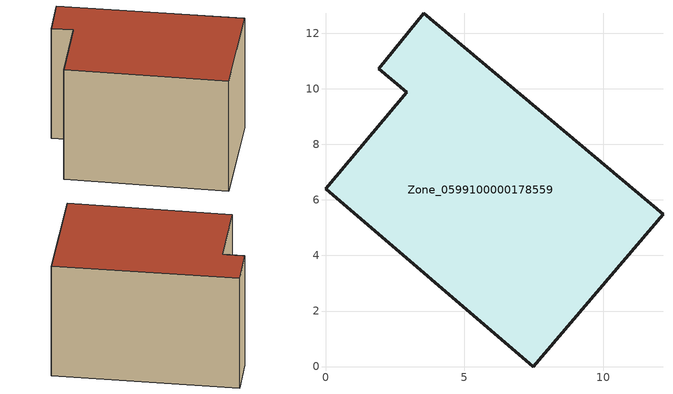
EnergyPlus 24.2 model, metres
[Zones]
Zone_0599100000178559
 floor ground (C_G): 3.54,12.72 12.16,5.49 7.49,0 0,6.41 2.92,9.89 1.91,10.73 z0
 wall outside (C_F): 7.49,0 12.16,5.49 3.54,12.72 1.91,10.73 2.92,9.89 0,6.41 7.49,0 z0:7.63
 roof outside (C_R): 12.16,5.49 3.54,12.72 1.91,10.73 2.92,9.89 0,6.41 7.49,0 z7.63
[BUILDING]
Pand.0599100000178559: North Axis=0; Terrain=City; Loads Convergence Tolerance Value=0.04; Temperature Convergence Tolerance Value=0.4; Solar Distribution=FullExterior; Maximum Number of Warmup Days=25; Minimum Number of Warmup Days=1
[Site:Location]
Rotterdam.The.Hague.AP_ZH_NLD Design_Conditions: Latitude=51.96; Longitude=4.45; Time Zone=1; Elevation=-4.5
[SITE:GROUNDTEMPERATURE:BUILDINGSURFACE]
18, 18, 18, 18, 18, 18, 18, 18, 18, 18, 18, 18
[MATERIAL] Thermal Absorptance=0.9; Solar Absorptance=0.7; Visible Absorptance=0.7
Name | Roughness | Thickness | Conductivity | Density | Specific Heat
G.TI.1946-1964 | MediumSmooth | 0.15 | 1 | 540 | 1210
F.TI.1946-1964 | Rough | 0.3 | 0.857143 | 1920 | 840
R.TI.1946-1964 | MediumRough | 0.2 | 0.277778 | 1500 | 1000
[CONSTRUCTION]
C_G: G.TI.1946-1964
C_F: F.TI.1946-1964
C_R: R.TI.1946-1964
[ZONE]
Zone_0599100000178559: Type=1; Multiplier=1; Ceiling Height=Autocalculate; Volume=Autocalculate; Floor Area=autocalculate; Part of Total Floor Area=Yes
[ZONEINFILTRATION:DESIGNFLOWRATE]
Infil_Zone_0599100000178559: Zone or ZoneList or Space or SpaceList=Zone_0599100000178559; Schedule=AlwaysOn; Design Flow Rate Calculation Method=Flow/Area; Flow Rate per Floor Area=0.003; Constant Term Coefficient=1; Temperature Term Coefficient=0; Velocity Term Coefficient=0; Velocity Squared Term Coefficient=0
[HVACTEMPLATE:ZONE:IDEALLOADSAIRSYSTEM]
Zone_0599100000178559: Maximum Heating Supply Air Temperature=50; Minimum Cooling Supply Air Temperature=13; Maximum Heating Supply Air Humidity Ratio=0.0156; Minimum Cooling Supply Air Humidity Ratio=0.0077; Heating Limit=NoLimit; Cooling Limit=NoLimit; Dehumidification Control Type=ConstantSensibleHeatRatio; Cooling Sensible Heat Ratio=0.7; Dehumidification Setpoint=60; Humidification Control Type=None; Humidification Setpoint=30; Outdoor Air Method=None; Outdoor Air Flow Rate per Person=0.00944; Outdoor Air Flow Rate per Zone Floor Area=0; Outdoor Air Flow Rate per Zone=0; Demand Controlled Ventilation Type=None; Outdoor Air Economizer Type=NoEconomizer; Heat Recovery Type=None; Sensible Heat Recovery Effectiveness=0.7; Latent Heat Recovery Effectiveness=0.65
[ZONECONTROL:THERMOSTAT]
ThermostatControl_Zone_0599100000178559: Zone or ZoneList=Zone_0599100000178559; Control Type Schedule=DualSetpointControlType; Control 1=Thermostat_Zone_0599100000178559; Temperature Difference Between Cutout And Setpoint=0
[THERMOSTATSETPOINT:DUALSETPOINT]
Thermostat_Zone_0599100000178559: Heating Setpoint Temperature Schedule=HeatingSetpoint_Zone_0599100000178559; Cooling Setpoint Temperature Schedule=CoolingSetpoint_Zone_0599100000178559
[SCHEDULE:COMPACT]
HeatingSetpoint_Zone_0599100000178559: Through: 12/31, For: AllDays, Until: 24:00, 21
CoolingSetpoint_Zone_0599100000178559: Through: 12/31, For: AllDays, Until: 24:00, 24
DualSetpointControlType: Through: 12/31, For: AllDays, Until: 24:00, 4
AlwaysOn: Through: 12/31, For: AllDays, Until: 24:00, 1
